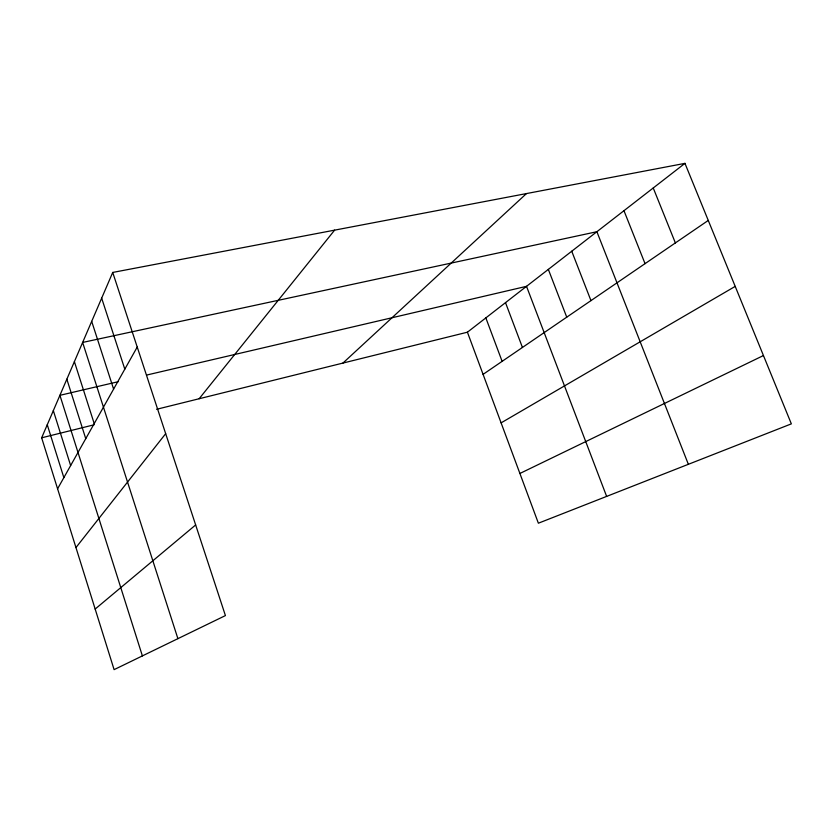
<?xml version="1.0" encoding="UTF-8"?>
<svg xmlns="http://www.w3.org/2000/svg" width="833" height="833" viewBox="0 0 833 833"><rect width="100%" height="100%" fill="white"/><g stroke="black" fill="none" stroke-linecap="round" stroke-linejoin="round"><path stroke-width="1.25" d="M112.726 272.443L225.42 615.587L114.1 669.638L41.65 437.804L112.726 272.443L684.955 163.362L791.35 423.862L538.378 523.207L467.417 332.2L684.955 163.362M57.581 488.794L137.226 347.059M75.949 547.573L165.673 433.67M199.139 398.747L334.616 230.147M342.915 363.084L526.477 193.568M95.16 609.058L195.651 524.946M483.078 374.361L708.269 220.433M501.102 422.862L735.206 286.396M519.907 473.467L763.445 355.545M41.65 437.804L94.098 424.799M156.552 409.305L467.417 332.2M118.234 381.701L59.914 395.321L142.391 655.904M146.608 375.069L526.518 286.333L606.632 496.395M653.239 187.977L675.376 242.924M623.969 210.697L645.044 263.655M688.36 464.304L596.886 231.72L82.634 342.436L177.898 638.661M571.74 251.233L590.961 300.619M548.343 269.392L566.742 317.175M505.506 302.639L522.437 347.465M485.847 317.904L502.122 361.345M101.668 298.162L124.804 369.154M91.692 321.371L113.6 389.094M74.387 361.626L94.212 423.612M66.838 379.192L85.757 438.658M53.333 410.627L70.638 465.553M47.262 424.747L63.86 477.632"/></g></svg>
